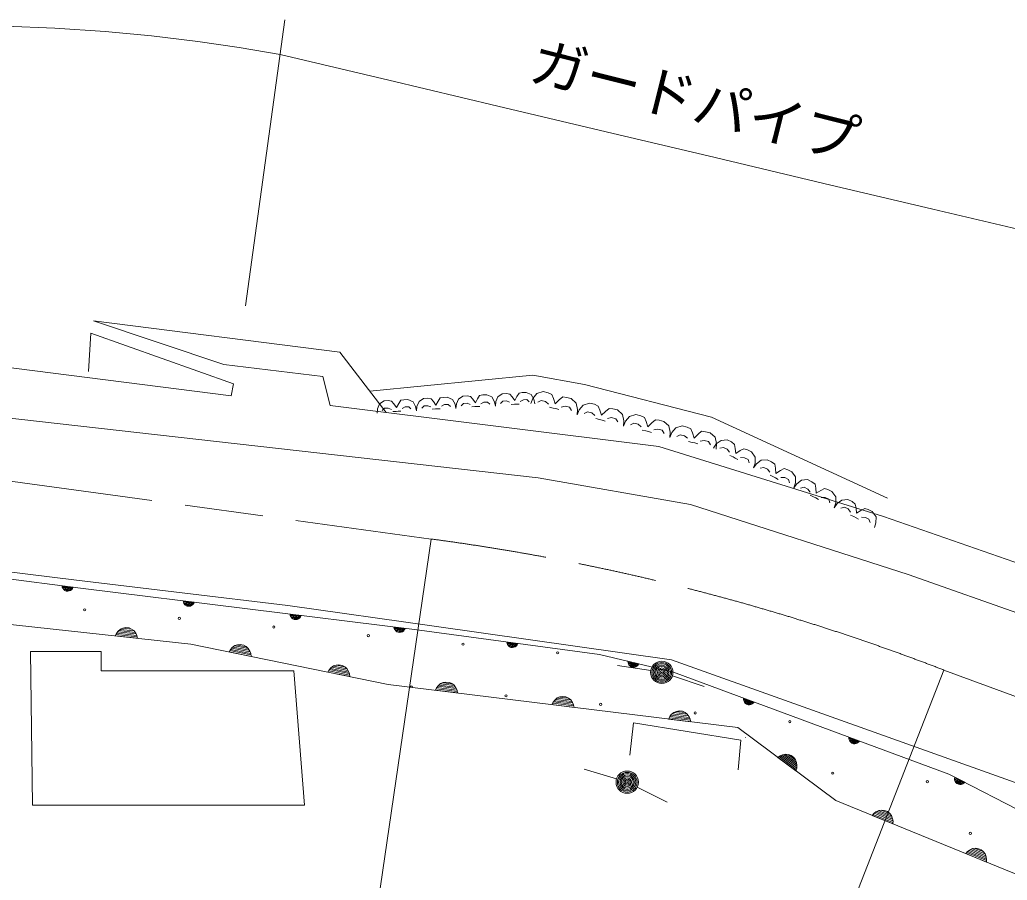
# Model space of a CAD drawing. Units: millimetres, scale not verified. Extents: x 40000 to 680000, y 20000 to 380000.
# Drawn here: x 172704 to 216813, y 280462 to 318911 of the extents above; entities that cross this region are included whole.
import ezdxf
from ezdxf.enums import TextEntityAlignment as Align

# ---------------------------------------------------------------- set-up
doc = ezdxf.new("R2010")
doc.units = ezdxf.units.MM
doc.header["$LTSCALE"] = 1000
doc.linetypes.add('CHAIN', pattern=[18.5, 12, -1.5, 3.5, -1.5])
doc.layers.add('S-BGD', color=7, linetype='Continuous', lineweight=13)
doc.styles.add('ＭＳ ゴシック', font='')
doc.styles.get('ＭＳ ゴシック').set_extended_font_data('MS Gothic')

msp = doc.modelspace()

# ---------------------------------------------------------------- linework, layer by layer
at = {"layer": 'S-BGD'}
for p, q in [((184551, 318911), (182787, 306123)), ((172049, 318619), (174278, 318534)), ((174278, 318534), (176513, 318389)), ((176513, 318389), (178592, 318196)), ((178592, 318196), (180665, 317943)), ((180665, 317943), (182503, 317667)), ((182503, 317667), (184338, 317363)), ((184338, 317363), (189190, 316209)), ((189190, 316209), (194052, 315054)), ((194052, 315054), (198905, 313902)), ((198905, 313902), (203768, 312749)), ((203768, 312749), (208623, 311601)), ((208623, 311601), (213489, 310453)), ((213489, 310453), (218345, 309307)), ((182144, 302108), (154903, 305562)), ((181820, 303511), (175992, 305454)), ((175992, 305454), (187001, 304051)), ((175776, 303187), (175884, 304914)), ((175884, 304914), (182252, 302648)), ((189066, 301364), (187001, 304051)), ((186245, 302971), (181820, 303511)), ((153865, 303187), (195864, 298439)), ((195621, 303035), (188338, 302312)), ((197926, 302616), (195621, 303035)), ((182252, 302648), (182144, 302108)), ((186569, 301676), (186245, 302971)), ((203610, 301149), (197926, 302616)), ((193385, 302145), (193561, 302156)), ((193561, 302156), (193792, 302055)), ((194061, 302062), (194256, 302198)), ((194256, 302198), (194446, 302209)), ((194446, 302209), (194597, 302187)), ((194597, 302187), (194702, 302065)), ((194913, 302083), (195006, 302225)), ((195006, 302225), (195145, 302251)), ((195145, 302251), (195321, 302262)), ((195321, 302262), (195553, 302161)), ((195553, 302161), (195667, 301951)), ((195624, 301995), (195808, 302208)), ((195808, 302208), (196082, 302294)), ((196082, 302294), (196304, 302239)), ((196304, 302239), (196471, 302159)), ((196471, 302159), (196548, 301981)), ((188686, 301531), (188780, 301744)), ((188780, 301744), (188975, 301879)), ((188975, 301879), (189164, 301891)), ((189164, 301891), (189315, 301869)), ((189315, 301869), (189420, 301747)), ((189420, 301747), (189536, 301582)), ((189536, 301582), (189631, 301764)), ((189631, 301764), (189724, 301907)), ((189724, 301907), (189864, 301933)), ((189864, 301933), (190040, 301943)), ((190040, 301943), (190271, 301843)), ((190271, 301843), (190385, 301633)), ((190447, 301637), (190540, 301850)), ((190540, 301850), (190735, 301985)), ((190735, 301985), (190924, 301997)), ((190924, 301997), (191076, 301975)), ((191076, 301975), (191180, 301853)), ((191180, 301853), (191296, 301688)), ((191296, 301688), (191391, 301870)), ((191391, 301870), (191484, 302013)), ((191484, 302013), (191624, 302039)), ((191679, 301715), (191542, 301641)), ((191624, 302039), (191800, 302050)), ((191838, 301725), (191679, 301715)), ((191800, 302050), (192032, 301949)), ((191940, 301630), (191838, 301725)), ((192032, 301949), (192146, 301739)), ((192146, 301739), (192189, 301543)), ((192189, 301543), (192208, 301743)), ((192208, 301743), (192301, 301956)), ((192301, 301956), (192496, 302091)), ((192524, 301762), (192420, 301663)), ((192496, 302091), (192685, 302103)), ((192687, 301772), (192524, 301762)), ((192685, 302103), (192837, 302081)), ((192823, 301714), (192687, 301772)), ((192837, 302081), (192941, 301959)), ((192941, 301959), (193057, 301794)), ((193057, 301794), (193152, 301976)), ((193152, 301976), (193245, 302119)), ((193245, 302119), (193385, 302145)), ((193440, 301821), (193303, 301747)), ((193598, 301831), (193440, 301821)), ((193701, 301736), (193598, 301831)), ((193792, 302055), (193907, 301845)), ((193907, 301845), (193949, 301649)), ((193949, 301649), (193968, 301849)), ((193968, 301849), (194061, 302062)), ((194285, 301868), (194181, 301769)), ((194448, 301878), (194285, 301868)), ((194584, 301820), (194448, 301878)), ((194797, 301731), (194652, 301718)), ((194702, 302065), (194818, 301900)), ((194889, 301737), (194797, 301731)), ((194818, 301900), (194913, 302083)), ((195009, 301735), (194889, 301737)), ((195200, 301928), (195063, 301853)), ((195359, 301937), (195200, 301928)), ((195462, 301842), (195359, 301937)), ((195530, 301771), (195624, 301995)), ((195667, 301951), (195710, 301755)), ((195996, 301903), (195840, 301827)), ((196187, 301856), (195996, 301903)), ((196324, 301740), (196187, 301856)), ((196548, 301981), (196622, 301749)), ((196622, 301749), (196797, 301925)), ((196797, 301925), (196956, 302056)), ((196956, 302056), (197126, 302036)), ((197126, 302036), (197333, 301985)), ((197333, 301985), (197564, 301785)), ((197564, 301785), (197620, 301502)), ((197877, 301697), (198151, 301783)), ((198151, 301783), (198373, 301728)), ((198373, 301728), (198540, 301649)), ((201247, 299842), (186569, 301676)), ((188668, 301331), (188686, 301531)), ((189003, 301550), (188899, 301451)), ((189166, 301560), (189003, 301550)), ((189302, 301501), (189166, 301560)), ((189515, 301413), (189370, 301400)), ((189608, 301418), (189515, 301413)), ((189727, 301417), (189608, 301418)), ((189919, 301609), (189782, 301535)), ((190077, 301619), (189919, 301609)), ((190180, 301523), (190077, 301619)), ((190385, 301633), (190428, 301437)), ((190428, 301437), (190447, 301637)), ((190764, 301656), (190659, 301557)), ((190927, 301666), (190764, 301656)), ((191063, 301608), (190927, 301666)), ((191276, 301519), (191131, 301506)), ((191368, 301524), (191276, 301519)), ((191488, 301523), (191368, 301524)), ((193036, 301625), (192891, 301612)), ((193129, 301630), (193036, 301625)), ((193248, 301629), (193129, 301630)), ((196537, 301561), (196365, 301598)), ((196646, 301534), (196537, 301561)), ((196783, 301490), (196646, 301534)), ((197073, 301643), (196889, 301606)), ((197260, 301597), (197073, 301643)), ((197344, 301450), (197260, 301597)), ((197620, 301502), (197599, 301261)), ((197599, 301261), (197693, 301485)), ((197693, 301485), (197877, 301697)), ((198065, 301393), (197909, 301316)), ((198257, 301345), (198065, 301393)), ((198393, 301229), (198257, 301345)), ((198540, 301649), (198617, 301471)), ((198617, 301471), (198691, 301238)), ((198691, 301238), (198866, 301414)), ((198866, 301414), (199025, 301545)), ((199025, 301545), (199196, 301525)), ((199196, 301525), (199403, 301474)), ((199403, 301474), (199633, 301275)), ((199633, 301275), (199690, 300992)), ((199946, 301186), (200220, 301272)), ((200220, 301272), (200442, 301217)), ((198607, 301050), (198435, 301087)), ((198715, 301024), (198607, 301050)), ((198852, 300979), (198715, 301024)), ((199143, 301132), (198958, 301095)), ((199329, 301086), (199143, 301132)), ((199413, 300939), (199329, 301086)), ((199690, 300992), (199668, 300750)), ((199668, 300750), (199762, 300974)), ((199762, 300974), (199946, 301186)), ((200135, 300882), (199978, 300805)), ((200326, 300835), (200135, 300882)), ((200462, 300719), (200326, 300835)), ((200442, 301217), (200609, 301138)), ((200609, 301138), (200686, 300960)), ((200686, 300960), (200760, 300727)), ((200760, 300727), (200936, 300904)), ((200936, 300904), (201094, 301035)), ((201094, 301035), (201265, 301014)), ((201265, 301014), (201472, 300963)), ((201472, 300963), (201702, 300764)), ((211468, 297534), (203610, 301149)), ((200676, 300540), (200504, 300577)), ((200784, 300513), (200676, 300540)), ((200921, 300468), (200784, 300513)), ((201212, 300621), (201027, 300585)), ((201398, 300575), (201212, 300621)), ((201482, 300428), (201398, 300575)), ((201702, 300764), (201759, 300481)), ((201759, 300481), (201738, 300239)), ((201738, 300239), (201831, 300463)), ((201831, 300463), (202015, 300675)), ((202015, 300675), (202289, 300762)), ((202289, 300762), (202512, 300707)), ((202512, 300707), (202679, 300627)), ((202679, 300627), (202755, 300449)), ((202755, 300449), (202830, 300217)), ((202830, 300217), (203005, 300393)), ((203005, 300393), (203163, 300524)), ((203163, 300524), (203334, 300504)), ((203334, 300504), (203541, 300453)), ((203541, 300453), (203772, 300253)), ((202204, 300371), (202048, 300294)), ((202395, 300324), (202204, 300371)), ((202531, 300208), (202395, 300324)), ((202745, 300029), (202573, 300066)), ((202854, 300002), (202745, 300029)), ((202991, 299957), (202854, 300002)), ((203281, 300111), (203096, 300074)), ((203467, 300065), (203281, 300111)), ((203552, 299918), (203467, 300065)), ((203685, 299773), (203816, 299960)), ((203772, 300253), (203828, 299970)), ((203828, 299970), (203807, 299728)), ((203816, 299960), (204029, 300118)), ((204029, 300118), (204298, 300142)), ((204298, 300142), (204491, 300046)), ((204491, 300046), (204628, 299939)), ((211284, 296712), (201247, 299842)), ((204140, 299800), (203981, 299761)), ((204306, 299718), (204140, 299800)), ((204408, 299583), (204306, 299718)), ((204628, 299939), (204663, 299760)), ((204663, 299760), (204684, 299531)), ((204684, 299531), (204881, 299657)), ((204881, 299657), (205053, 299746)), ((205053, 299746), (205206, 299693)), ((205206, 299693), (205386, 299604)), ((205386, 299604), (205558, 299373)), ((204568, 299376), (204418, 299444)), ((204663, 299329), (204568, 299376)), ((204780, 299260), (204663, 299329)), ((205078, 299342), (204900, 299346)), ((205240, 299262), (205078, 299342)), ((205287, 299110), (205240, 299262)), ((205552, 299102), (205484, 298884)), ((205484, 298884), (205615, 299071)), ((205558, 299373), (205552, 299102)), ((205615, 299071), (205827, 299229)), ((205827, 299229), (206096, 299253)), ((206096, 299253), (206290, 299157)), ((206290, 299157), (206427, 299050)), ((205939, 298911), (205780, 298872)), ((206105, 298829), (205939, 298911)), ((206207, 298694), (206105, 298829)), ((206427, 299050), (206462, 298871)), ((206462, 298871), (206483, 298642)), ((206483, 298642), (206680, 298768)), ((206680, 298768), (206852, 298857)), ((206852, 298857), (207005, 298804)), ((207005, 298804), (207185, 298715)), ((207185, 298715), (207356, 298484)), ((195864, 298439), (202663, 297251)), ((206367, 298487), (206216, 298555)), ((206461, 298440), (206367, 298487)), ((206578, 298371), (206461, 298440)), ((206876, 298453), (206699, 298457)), ((207038, 298373), (206876, 298453)), ((207086, 298221), (207038, 298373)), ((207351, 298213), (207282, 297995)), ((207282, 297995), (207414, 298182)), ((207356, 298484), (207351, 298213)), ((207414, 298182), (207626, 298340)), ((207626, 298340), (207895, 298364)), ((207895, 298364), (208089, 298268)), ((208089, 298268), (208226, 298161)), ((207738, 298022), (207578, 297983)), ((207904, 297940), (207738, 298022)), ((208006, 297805), (207904, 297940)), ((208226, 298161), (208260, 297982)), ((208260, 297982), (208282, 297753)), ((208282, 297753), (208479, 297879)), ((208479, 297879), (208651, 297968)), ((208651, 297968), (208804, 297915)), ((208804, 297915), (208983, 297826)), ((208983, 297826), (209155, 297595)), ((208166, 297598), (208015, 297666)), ((208260, 297551), (208166, 297598)), ((208377, 297482), (208260, 297551)), ((208675, 297564), (208498, 297568)), ((208837, 297484), (208675, 297564)), ((208885, 297332), (208837, 297484)), ((209150, 297324), (209081, 297106)), ((209155, 297595), (209150, 297324)), ((209213, 297293), (209425, 297451)), ((209425, 297451), (209694, 297475)), ((209694, 297475), (209887, 297379)), ((209887, 297379), (210025, 297272)), ((202663, 297251), (212392, 294122)), ((209081, 297106), (209213, 297293)), ((209536, 297133), (209377, 297094)), ((209703, 297051), (209536, 297133)), ((209804, 296916), (209703, 297051)), ((210025, 297272), (210059, 297093)), ((210059, 297093), (210080, 296864)), ((210080, 296864), (210277, 296990)), ((210277, 296990), (210450, 297079)), ((210450, 297079), (210602, 297026)), ((210602, 297026), (210782, 296937)), ((210782, 296937), (210954, 296706)), ((209964, 296709), (209814, 296777)), ((210059, 296662), (209964, 296709)), ((210176, 296593), (210059, 296662)), ((210474, 296675), (210297, 296679)), ((210636, 296595), (210474, 296675)), ((210684, 296443), (210636, 296595)), ((210948, 296435), (210880, 296217)), ((210954, 296706), (210948, 296435)), ((247267, 284192), (211284, 296712)), ((191084, 295708), (184578, 251187)), ((162305, 295439), (175244, 293875)), ((175420, 293516), (162359, 295173)), ((175244, 293875), (184682, 292741)), ((212392, 294122), (227069, 288941)), ((174606, 293561), (174595, 293620)), ((174595, 293620), (175091, 293557)), ((175074, 293528), (174603, 293588)), ((174630, 293509), (174606, 293561)), ((174611, 293555), (175058, 293499)), ((175035, 293470), (174627, 293522)), ((174671, 293448), (174630, 293509)), ((174646, 293488), (175007, 293442)), ((174722, 293411), (174671, 293448)), ((174973, 293415), (174673, 293453)), ((174778, 293385), (174722, 293411)), ((174727, 293415), (174912, 293391)), ((174855, 293376), (174778, 293385)), ((174915, 293387), (174855, 293376)), ((174974, 293410), (174915, 293387)), ((175029, 293458), (174974, 293410)), ((175063, 293503), (175029, 293458)), ((175091, 293557), (175063, 293503)), ((190335, 291661), (175420, 293516)), ((180015, 292886), (180003, 292946)), ((180003, 292946), (180500, 292884)), ((180483, 292855), (180012, 292913)), ((180039, 292834), (180015, 292886)), ((180500, 292884), (180473, 292829)), ((180020, 292881), (180467, 292825)), ((180445, 292796), (180036, 292847)), ((180080, 292774), (180039, 292834)), ((180055, 292813), (180416, 292768)), ((180131, 292737), (180080, 292774)), ((180382, 292741), (180082, 292779)), ((180187, 292711), (180131, 292737)), ((180137, 292740), (180321, 292717)), ((180264, 292702), (180187, 292711)), ((180325, 292713), (180264, 292702)), ((180383, 292736), (180325, 292713)), ((180438, 292785), (180383, 292736)), ((180473, 292829), (180438, 292785)), ((184682, 292741), (191213, 291821)), ((168849, 292254), (180341, 291018)), ((184789, 292293), (184777, 292352)), ((184777, 292352), (185273, 292290)), ((185257, 292261), (184786, 292320)), ((184812, 292241), (184789, 292293)), ((184794, 292287), (185241, 292232)), ((185218, 292203), (184810, 292254)), ((184854, 292180), (184812, 292241)), ((184829, 292220), (185190, 292175)), ((184905, 292144), (184854, 292180)), ((185156, 292148), (184856, 292185)), ((184961, 292118), (184905, 292144)), ((184910, 292147), (185095, 292124)), ((185038, 292108), (184961, 292118)), ((185098, 292119), (185038, 292108)), ((185157, 292142), (185098, 292119)), ((185212, 292191), (185157, 292142)), ((185246, 292236), (185212, 292191)), ((185273, 292290), (185246, 292236)), ((177023, 291491), (177090, 291582)), ((177090, 291582), (177199, 291680)), ((177857, 291537), (177134, 291615)), ((177199, 291680), (177315, 291728)), ((177200, 291670), (177802, 291606)), ((177315, 291728), (177436, 291753)), ((177692, 291680), (177321, 291720)), ((177436, 291753), (177590, 291736)), ((177590, 291736), (177702, 291687)), ((177702, 291687), (177805, 291615)), ((177805, 291615), (177891, 291495)), ((189431, 291715), (189419, 291775)), ((189419, 291775), (189915, 291713)), ((189899, 291684), (189428, 291742)), ((189454, 291663), (189431, 291715)), ((189436, 291710), (189883, 291654)), ((189860, 291626), (189452, 291676)), ((189496, 291603), (189454, 291663)), ((189471, 291642), (189832, 291598)), ((189547, 291566), (189496, 291603)), ((189798, 291570), (189498, 291608)), ((189603, 291540), (189547, 291566)), ((189552, 291569), (189737, 291546)), ((189799, 291565), (189740, 291542)), ((189854, 291614), (189799, 291565)), ((189888, 291659), (189854, 291614)), ((189915, 291713), (189888, 291659)), ((198594, 290548), (190335, 291661)), ((191213, 291821), (201817, 290318)), ((176971, 291381), (177023, 291491)), ((177965, 291274), (176971, 291381)), ((177002, 291440), (177947, 291339)), ((177928, 291403), (177034, 291500)), ((177078, 291558), (177895, 291470)), ((177891, 291495), (177940, 291392)), ((177940, 291392), (177965, 291274)), ((189680, 291531), (189603, 291540)), ((189740, 291542), (189680, 291531)), ((176345, 290682), (173189, 290682)), ((173189, 290682), (173268, 283818)), ((176345, 289814), (176345, 290682)), ((180341, 291018), (189161, 289213)), ((182056, 290667), (182118, 290772)), ((182093, 290723), (183024, 290533)), ((182118, 290772), (182194, 290856)), ((183012, 290599), (182130, 290779)), ((182179, 290833), (182985, 290668)), ((182194, 290856), (182312, 290944)), ((182953, 290739), (182241, 290884)), ((182312, 290944), (182431, 290981)), ((182312, 290934), (182905, 290812)), ((182431, 290981), (182554, 290994)), ((182802, 290897), (182437, 290972)), ((182554, 290994), (182706, 290963)), ((182706, 290963), (182813, 290902)), ((182813, 290902), (182909, 290822)), ((182909, 290822), (182983, 290694)), ((182983, 290694), (183022, 290587)), ((194469, 291046), (194458, 291105)), ((194458, 291105), (194953, 291039)), ((194937, 291009), (194466, 291073)), ((194492, 290994), (194469, 291046)), ((194474, 291040), (194920, 290980)), ((194897, 290952), (194490, 291007)), ((194533, 290933), (194492, 290994)), ((194508, 290973), (194868, 290924)), ((194583, 290896), (194533, 290933)), ((194835, 290897), (194535, 290937)), ((194639, 290869), (194583, 290896)), ((194589, 290899), (194773, 290874)), ((194716, 290859), (194639, 290869)), ((194777, 290870), (194716, 290859)), ((194835, 290892), (194777, 290870)), ((194891, 290940), (194835, 290892)), ((194926, 290984), (194891, 290940)), ((194953, 291039), (194926, 290984)), ((183036, 290467), (182056, 290667)), ((183022, 290587), (183036, 290467)), ((201911, 289757), (198594, 290548)), ((199876, 290183), (199871, 290244)), ((199871, 290244), (200358, 290128)), ((201817, 290318), (220086, 283788)), ((184945, 289814), (176345, 289814)), ((185418, 283818), (184945, 289814)), ((186466, 289764), (186529, 289869)), ((186503, 289821), (187434, 289630)), ((186529, 289869), (186604, 289953)), ((187422, 289696), (186540, 289877)), ((186590, 289931), (187395, 289766)), ((186604, 289953), (186722, 290041)), ((187364, 289836), (186651, 289982)), ((186722, 290041), (186842, 290078)), ((186722, 290031), (187315, 289910)), ((186842, 290078), (186964, 290091)), ((187213, 289994), (186848, 290069)), ((186964, 290091), (187116, 290060)), ((187116, 290060), (187224, 290000)), ((187224, 290000), (187320, 289919)), ((187320, 289919), (187393, 289792)), ((197540, 247720), (213979, 289856)), ((200888, 289829), (199406, 290063)), ((200338, 290100), (199876, 290210)), ((199894, 290129), (199876, 290183)), ((199881, 290177), (200319, 290073)), ((200293, 290047), (199893, 290142)), ((199929, 290064), (199894, 290129)), ((199908, 290106), (200262, 290022)), ((199975, 290022), (199929, 290064)), ((200225, 289999), (199931, 290069)), ((200028, 289990), (199975, 290022)), ((199981, 290025), (200162, 289981)), ((200103, 289972), (200028, 289990)), ((200165, 289977), (200103, 289972)), ((200225, 289993), (200165, 289977)), ((200285, 290036), (200225, 289993)), ((200325, 290076), (200285, 290036)), ((200358, 290128), (200325, 290076)), ((187446, 289564), (186466, 289764)), ((187393, 289792), (187432, 289684)), ((187432, 289684), (187446, 289564)), ((201856, 289593), (203279, 289118)), ((214202, 285207), (201911, 289757)), ((189161, 289213), (204783, 287284)), ((191269, 288953), (191322, 289062)), ((192261, 288830), (191269, 288953)), ((191301, 289012), (192244, 288895)), ((191322, 289062), (191391, 289152)), ((192227, 288960), (191334, 289071)), ((191378, 289128), (192195, 289027)), ((191391, 289152), (191502, 289249)), ((192158, 289095), (191436, 289184)), ((191502, 289249), (191618, 289295)), ((191503, 289239), (192103, 289164)), ((191618, 289295), (191739, 289318)), ((191994, 289241), (191625, 289287)), ((191739, 289318), (191893, 289299)), ((191893, 289299), (192005, 289247)), ((192005, 289247), (192107, 289174)), ((192107, 289174), (192190, 289053)), ((192190, 289053), (192238, 288949)), ((192238, 288949), (192261, 288830)), ((196530, 288419), (196599, 288509)), ((196586, 288485), (197402, 288384)), ((196599, 288509), (196709, 288606)), ((197365, 288452), (196643, 288541)), ((196709, 288606), (196825, 288652)), ((196710, 288596), (197310, 288522)), ((196825, 288652), (196947, 288675)), ((197202, 288598), (196832, 288644)), ((196947, 288675), (197100, 288656)), ((197100, 288656), (197212, 288604)), ((197212, 288604), (197314, 288531)), ((197314, 288531), (197397, 288410)), ((205034, 288539), (205036, 288600)), ((205045, 288483), (205034, 288539)), ((205036, 288600), (205505, 288426)), ((205483, 288401), (205037, 288566)), ((205038, 288533), (205460, 288376)), ((205072, 288415), (205045, 288483)), ((205432, 288354), (205046, 288496)), ((196476, 288310), (196530, 288419)), ((197468, 288187), (196476, 288310)), ((196508, 288369), (197451, 288252)), ((197434, 288317), (196541, 288428)), ((197397, 288410), (197445, 288306)), ((197445, 288306), (197468, 288187)), ((202032, 288009), (202154, 288032)), ((202154, 288032), (202307, 288013)), ((205056, 288459), (205397, 288333)), ((205113, 288368), (205072, 288415)), ((205358, 288314), (205075, 288419)), ((205162, 288330), (205113, 288368)), ((205119, 288369), (205294, 288305)), ((205234, 288303), (205162, 288330)), ((205296, 288300), (205234, 288303)), ((205358, 288309), (205296, 288300)), ((205423, 288344), (205358, 288309)), ((205467, 288379), (205423, 288344)), ((205505, 288426), (205467, 288379)), ((201683, 287667), (201737, 287776)), ((202675, 287544), (201683, 287667)), ((201715, 287726), (202658, 287609)), ((201737, 287776), (201806, 287866)), ((202641, 287674), (201748, 287785)), ((201793, 287842), (202609, 287741)), ((201806, 287866), (201916, 287963)), ((202572, 287809), (201850, 287898)), ((201916, 287963), (202032, 288009)), ((201917, 287953), (202518, 287879)), ((202409, 287955), (202039, 288001)), ((202307, 288013), (202419, 287961)), ((202419, 287961), (202521, 287888)), ((202521, 287888), (202605, 287767)), ((202605, 287767), (202652, 287663)), ((202652, 287663), (202675, 287544)), ((199948, 286056), (200113, 287490)), ((200113, 287490), (204911, 286718)), ((204783, 287284), (209152, 284020)), ((204911, 286718), (204801, 285394)), ((205105, 286839), (205125, 286836)), ((209741, 286797), (209744, 286857)), ((209753, 286741), (209741, 286797)), ((209744, 286857), (210213, 286684)), ((210190, 286659), (209745, 286824)), ((209745, 286790), (210167, 286634)), ((210139, 286611), (209753, 286754)), ((209779, 286672), (209753, 286741)), ((209764, 286717), (210105, 286590)), ((209820, 286625), (209779, 286672)), ((210066, 286571), (209782, 286676)), ((209869, 286587), (209820, 286625)), ((209826, 286627), (210001, 286562)), ((209942, 286560), (209869, 286587)), ((210003, 286557), (209942, 286560)), ((210065, 286566), (210003, 286557)), ((210130, 286601), (210065, 286566)), ((210174, 286637), (210130, 286601)), ((210213, 286684), (210174, 286637)), ((206567, 285951), (206668, 286019)), ((207368, 285353), (206567, 285951)), ((206624, 285986), (207385, 285418)), ((206668, 286019), (206772, 286063)), ((207403, 285483), (206682, 286021)), ((206749, 286049), (207408, 285557)), ((206772, 286063), (206916, 286093)), ((207409, 285634), (206827, 286069)), ((206912, 286083), (207397, 285721)), ((206916, 286093), (207040, 286075)), ((207040, 286075), (207157, 286035)), ((207340, 285842), (207042, 286064)), ((207157, 286035), (207281, 285942)), ((207281, 285942), (207353, 285842)), ((207353, 285842), (207405, 285728)), ((199359, 284988), (197922, 285419)), ((207407, 285467), (207368, 285353)), ((207405, 285728), (207417, 285581)), ((207417, 285581), (207407, 285467)), ((221179, 281605), (214202, 285207)), ((214460, 285009), (214470, 285068)), ((214464, 284952), (214460, 285009)), ((214463, 285001), (214863, 284795)), ((214482, 284880), (214464, 284952)), ((214888, 284817), (214466, 285035)), ((214832, 284776), (214467, 284964)), ((214470, 285068), (214914, 284839)), ((200285, 284620), (201626, 283950)), ((214472, 284926), (214795, 284759)), ((214517, 284828), (214482, 284880)), ((214754, 284745), (214486, 284884)), ((214561, 284785), (214517, 284828)), ((214524, 284830), (214689, 284744)), ((214630, 284749), (214561, 284785)), ((214691, 284739), (214630, 284749)), ((214753, 284740), (214691, 284739)), ((214822, 284767), (214753, 284740)), ((214870, 284797), (214822, 284767)), ((214914, 284839), (214870, 284797)), ((173268, 283818), (185418, 283818)), ((209152, 284020), (230041, 275497)), ((210778, 283356), (210859, 283448)), ((211704, 282979), (210778, 283356)), ((210825, 283405), (211704, 283046)), ((210859, 283448), (210949, 283516)), ((211705, 283113), (210872, 283453)), ((210930, 283497), (211691, 283186)), ((210949, 283516), (211080, 283581)), ((211673, 283261), (211000, 283536)), ((211079, 283571), (211639, 283343)), ((211080, 283581), (211205, 283595)), ((211205, 283595), (211328, 283586)), ((211554, 283445), (211209, 283586)), ((211328, 283586), (211471, 283527)), ((211471, 283527), (211566, 283448)), ((211566, 283448), (211645, 283351)), ((211645, 283351), (211694, 283212)), ((211694, 283212), (211713, 283099)), ((211713, 283099), (211704, 282979)), ((215126, 281812), (215258, 281877)), ((215257, 281867), (215817, 281638)), ((215258, 281877), (215383, 281891)), ((215383, 281891), (215506, 281881)), ((215732, 281740), (215387, 281881)), ((215506, 281881), (215649, 281823)), ((214956, 281652), (215036, 281743)), ((215882, 281274), (214956, 281652)), ((215003, 281700), (215882, 281341)), ((215036, 281743), (215126, 281812)), ((215883, 281409), (215049, 281749)), ((215108, 281792), (215869, 281482)), ((215851, 281557), (215178, 281831)), ((215649, 281823), (215744, 281744)), ((215744, 281744), (215823, 281646)), ((215823, 281646), (215872, 281508)), ((215872, 281508), (215890, 281395)), ((215890, 281395), (215882, 281274))]:
    msp.add_line(p, q, dxfattribs=at)
at = {"layer": 'S-BGD', "linetype": 'CHAIN'}
for p, q in [((166714, 299056), (191084, 295708)), ((213979, 289856), (239387, 280492))]:
    msp.add_line(p, q, dxfattribs=at)
at = {"layer": 'S-BGD'}
for centre, radius in [((175603, 292545), 49.8), ((179828, 292161), 49.8), ((184053, 291777), 49.8), ((188278, 291393), 49.8), ((192504, 291009), 49.8), ((196729, 290624), 49.8), ((201382, 289751), 498), ((201382, 289751), 440), ((201382, 289751), 382), ((201382, 289751), 322), ((201382, 289751), 265), ((201382, 289751), 195), ((201382, 289751), 135), ((201382, 289751), 77.5), ((201382, 289751), 15), ((194424, 288704), 49.8), ((198649, 288320), 49.8), ((202875, 287936), 49.8), ((207100, 287552), 49.8), ((199838, 284844), 498), ((199838, 284844), 440), ((199838, 284844), 382), ((199838, 284844), 322), ((199838, 284844), 265), ((199838, 284844), 195), ((199838, 284844), 135), ((209020, 285247), 49.8), ((199838, 284844), 77.5), ((199838, 284844), 15), ((213246, 284863), 49.8), ((215166, 282558), 49.8)]:
    msp.add_circle(centre, radius, dxfattribs=at)
at = {"layer": 'S-BGD', "linetype": 'CHAIN'}
msp.add_arc((177940, 196576), 100000, 68.87613, 82.44751, dxfattribs=at)
at = {"layer": 'S-BGD'}
msp.add_arc((190199, 289088), 49.8, 349.2181, 176.7033, dxfattribs=at)

# ---------------------------------------------------------------- texts
at = {"layer": 'S-BGD', "style": 'ＭＳ ゴシック'}
msp.add_text('ガードパイプ', height=1833, rotation=345.9, dxfattribs=at).set_placement((195240, 315704), align=Align.BOTTOM_LEFT)

doc.saveas('drawing.dxf')
